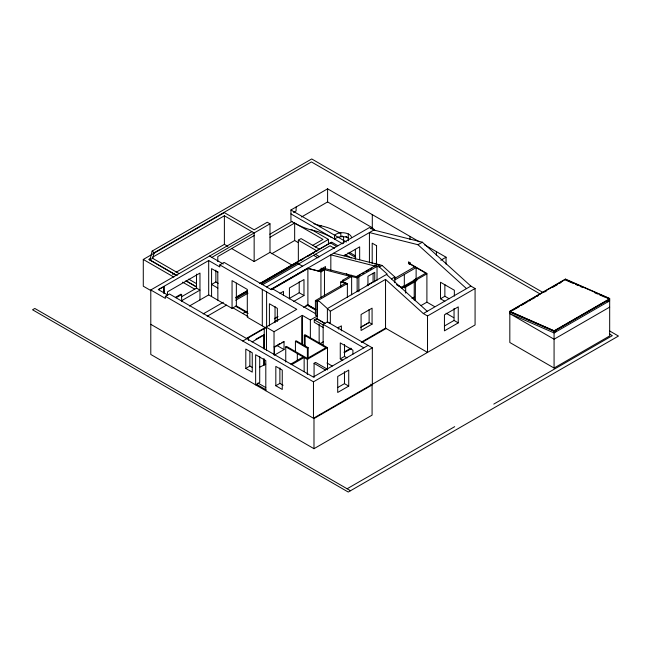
<?xml version="1.0" encoding="UTF-8"?>
<svg xmlns="http://www.w3.org/2000/svg" width="651" height="651" viewBox="0 0 651 651"><rect width="100%" height="100%" fill="white"/><g stroke="black" fill="none" stroke-linecap="round" stroke-linejoin="round"><path stroke-width="0.98" d="M163.897 293.251L163.897 286.391L164.231 293.446M419.358 241.806L327.591 188.823L290.94 209.988L290.94 221.12A99.847 57.646 60 0 0 313.294 230.43A99.847 57.646 60 0 1 331.872 237.566L331.872 237.525M296.115 207.002L296.115 210.916L293.528 212.405M301.494 216.995L327.591 201.924L327.591 188.823M340.823 232.814L340.823 236.744L342.206 235.922M372.299 214.635L372.299 227.736L375.147 230.592M436.414 255.591L436.414 251.652M446.057 264.119L446.057 257.218L424.468 244.76M177.17 275.625L149.942 259.904L152.139 251.083L311.715 158.958L542.861 292.413M149.942 259.904L152.668 258.333L154.181 252.718L311.422 161.936L540.175 294M509.823 311.3L565.426 279.076L609.678 298.467L609.678 335.94L554.074 368.035L509.823 342.491L509.823 311.3L554.074 330.83L609.678 298.728L565.426 279.466L509.823 311.569L554.074 330.83M151.146 290.737L143.285 286.196L143.285 259.456L224.383 212.633L254.15 229.819L267.276 222.235L270.002 223.814L270.002 252.385L292.332 265.282M150.495 258.439L148.737 259.456L176.226 275.332M152.253 257.422L224.383 215.782L254.15 232.96L254.15 261.539L270.002 252.385M172.482 274.323L174.248 273.306M176.006 272.289L224.383 244.353L227.891 246.379M370.72 384.228L372.079 385.01L372.079 415.151L313.985 448.694L150.788 354.469L150.788 289.964L251.88 231.65M211.925 257.34L270.002 223.814M167.746 295.041L158.331 289.605L208.686 260.538L219.81 266.959L219.81 264.9L224.107 262.418L271.369 289.711L307.89 268.627L307.89 305.05L315.719 309.575M164.231 286.595L158.331 289.605M254.15 235.581L217.784 256.584L217.784 261.572M269.848 234.214L292.096 221.364M150.788 289.964L165.37 298.386L165.37 296.327L169.455 293.975L246.395 338.422L296.775 309.331L219.81 264.9M270.002 237.265L294.659 223.033L323.002 239.397L312.48 245.476M175.388 297.393L180.945 294.187L181.629 294.577L181.629 301.47M176.071 297.784L181.629 294.577M181.588 296.726L196.504 288.108L199.971 290.11L181.531 300.754M218.231 283.331L215.872 281.973L211.575 284.446L217.873 288.084M271.76 253.727L294.659 240.512L298.093 242.498M319.649 226.76L321.236 225.84A99.847 57.646 60 0 1 339.814 232.985L339.814 232.985M298.345 261.857L298.345 240.178L301.071 238.6L319.649 249.333M189.433 306.019L208.686 294.903L232.057 308.395L236.354 305.921L247.364 312.277M315.239 247.022L328.454 239.397L328.454 244.141M203.136 313.92L223.317 302.267M235.987 297.287L247.437 290.68M259.765 283.559L330.326 242.823L336.461 246.371M235.841 297.499L247.274 290.899M260.465 283.283L331.693 242.164L337.845 245.712M237.062 297.247L238.819 296.229M244.979 292.673L246.737 291.656M260.815 283.527L262.573 282.51M265.217 280.988L266.975 279.971M268.733 278.954L270.499 277.944M273.135 276.415L274.893 275.397M281.053 271.841L286.334 268.798M293.373 264.729L298.654 261.686M300.412 260.669L303.049 259.147M308.33 256.095L310.966 254.574M312.724 253.556L314.49 252.539M236.02 298.646L247.413 292.063M261.433 283.966L297.369 263.224L302.609 266.251M207.173 316.256L226.483 305.107M235.752 300.241L247.99 293.178M262.858 284.593L330.041 245.801L334.443 248.34M266.593 286.953L369.483 227.549L373.796 230.039L422.328 242.196L470.876 286.098L475.075 288.515L475.075 324.947L313.465 418.251L313.465 381.828L165.37 296.327M370.557 228.745L372.299 227.736L327.591 201.924M373.796 230.039L270.906 289.443L307.589 268.236L319.112 271.125L323.946 268.334L356.951 276.773M242.807 313.513L245.525 311.943M317.965 270.922L325.508 266.568L325.508 269.563M344.143 255.81L359.661 246.843L359.661 259.741M280.003 293.373L283.47 291.371L283.47 295.342M307.89 268.627L307.418 268.334L320.357 271.581L323.889 269.547L350.645 276.496M320.357 271.581L320.935 271.915L324.467 269.88L324.467 296.319M289.776 298.199L299.208 292.755L303.984 295.513L303.984 279.531L289.418 287.945L289.418 298.931M293.699 301.454L303.984 295.513M274.405 318.542L277.896 316.532M274.364 318.892L277.822 316.899M342.703 280.255L343.419 280.671L342.703 280.255L351.402 275.227M340.685 287.058L340.685 282.013L343.419 280.435M356.496 276.512L377.629 264.314L379.753 264.843L357.147 277.896L351.63 276.512L341.856 282.152L347.374 283.527L347.374 297.247M274.519 321.627L278.018 319.608M374.821 264.054L376.571 263.045M242.79 341.026L266.479 327.347L274.03 331.709L302.333 315.369L310.364 320.007L317.102 316.109L317.102 301.006L347.374 283.527M345.673 283.104L347.374 284.088L345.673 283.112L315.401 300.583L315.401 315.133L317.102 316.109M303.716 307.467L307.89 305.05M357.83 276.268L360.459 274.746M362.208 273.737L363.966 272.72M365.716 271.711L368.344 270.189M370.102 269.18L371.851 268.171M377.027 280.247L377.027 266.414L379.37 267L382.088 265.429L394.84 276.96L394.84 282.778M369.426 262.923L369.426 232.562L417.958 244.719L422.328 242.196M255.949 339.195L262.06 335.664M252.043 341.97L264.257 334.923M367.131 285.284L373.088 281.842L373.088 273.29M323.588 327.705L314.278 322.326L314.278 319.836L316.435 318.599L324.898 323.482M324.841 323.287L317.224 318.892L316.435 319.348L316.435 318.599M323.14 345.6L323.14 324.353L327.38 321.903L330.342 323.604L330.342 311.251L385.538 279.385L423.321 313.554L427.52 315.971L475.075 288.515M391.438 278.921L394.84 276.96M274.03 346.959L275.764 345.958M277.505 344.957L280.109 343.451M281.842 342.45L284.039 341.71L284.039 349.579L274.486 355.096L274.486 347.227L284.039 341.71M394.53 278.482L414.728 266.82M395.067 279.784L416.127 267.626L416.127 279.767M245.801 368.401L252.246 372.128L252.246 352.769L245.801 349.05L245.801 368.401L249.862 366.057L252.279 367.457M304.326 346.348L304.326 335.216L305.116 334.76L327.51 347.683L327.51 369.947M285.748 362.037L285.748 346.861L286.546 346.397L307.345 358.408L325.915 347.683L304.326 335.216M295.432 351.385L295.432 341.262L296.229 340.807L308.175 347.707L308.175 358.839M440.841 260.237L446.057 257.218M259.44 367.31L265.738 364.202M401.341 287.303L404.54 285.455L405.719 286.131M414.215 300.103L414.215 279.873L425.77 273.192M414.484 280.028L404.816 285.61L404.816 286.53M401.398 288.564L405.671 286.098L405.671 293.113M404.417 286.888L404.417 287.807L404.361 286.855L416.811 279.735L415.631 279.051M404.361 287.775L416.811 280.654L416.754 279.702L426.901 273.843L410.024 264.103M337.91 327.884L341.384 325.874L341.384 330.838M295.432 341.262L307.386 348.163L308.175 347.707M319.861 343.769L323.36 341.751M290.81 364.064L303.179 356.919M291.778 364.617L304.147 357.48L304.147 371.64M360.67 327.323L369.117 322.44L372.071 324.141L372.071 308.159L361.085 314.498L361.085 330.488L372.071 324.141M361.46 326.924L369.296 322.4M411.912 298.386L414.443 296.929M285.748 346.861L307.345 359.328L327.51 347.683M314.075 377.466L314.075 363.299L315.605 362.42L327.087 369.044M275.821 385.742L282.257 389.453L282.257 370.102L275.821 366.383L275.821 385.742L279.881 383.39L283.104 385.254M421.116 305.506L426.901 302.17L434.429 306.523M343.98 352.15L350.905 348.155M361.297 342.157L385.538 328.161L427.52 352.403L427.52 315.971M344.249 352.687L351.288 348.627M361.85 342.532L386.482 328.307M454.349 296.075L454.349 290.24L440.499 282.249L440.499 298.785L444.869 296.262L449.198 298.76M352.915 354.185L352.915 350.189L340.27 342.898L340.27 358.88L344.525 356.423L347.056 357.879M368.075 345.38L313.269 377.027L246.851 338.683M423.321 313.554L470.876 286.098M313.465 381.828L372.331 347.837L372.331 384.269M337.69 387.557L344.469 383.642L348.724 386.1L348.724 370.118L337.706 376.473L337.706 392.463L348.724 386.1M444.56 325.923L454.048 320.447L458.247 322.863L458.247 306.881L444.438 314.856L444.438 330.838L458.247 322.863M150.788 324.336L313.985 418.552L372.079 385.01M513.265 310.104L519.352 306.588M521.093 305.579L527.188 302.064M528.921 301.063L530.663 300.054M532.404 299.053L535.016 297.548M536.758 296.539L538.491 295.538M544.586 292.022L546.319 291.013M552.414 287.498L557.63 284.487M559.372 283.486L561.113 282.477M555.816 330.195L606.276 301.063L607.977 301.804L607.977 300.233M609.678 300.819L554.074 332.921L509.823 313.66L554.074 339.212L609.678 307.109M347.121 488.771L454.699 426.657M493.792 404.092L612.322 335.656L609.686 334.134M333.556 253.272L382.088 265.429M317.102 301.006L315.401 300.583L317.102 301.568L315.523 300.51M340.685 282.013L345.478 283.218M351.532 237.639A9.22 5.322 0 0 0 348.269 233.912C343.883 232.073 338.398 232.179 334.524 235.149L334.524 239.063C338.39 236.077 343.883 236.012 348.269 237.843L345.925 236.492M573.718 283.6L565.426 279.987L565.426 279.076M575.565 284.406L578.332 285.61M580.179 286.407L582.938 287.612M594.924 292.828L597.691 294.032M599.538 294.838L605.072 297.247M606.911 298.044L609.678 299.248L554.074 331.351L509.823 312.089M609.662 330.977L618.45 336.046L348.252 492.042L32.55 309.778L34.82 308.468L350.523 490.732M410.024 263.704L426.901 273.444L426.901 302.17M376.457 245.614L372.201 243.157L372.201 263.614M414.215 279.873L415.395 280.548L415.338 300.729M414.248 280.166L415.151 280.687M290.94 209.988L346.397 242.001M440.499 298.785L444.828 301.283M290.94 213.894L342.719 243.808M375.358 266.145L330.83 254.842L330.83 270.019M311.121 229.388L328.454 239.397M349.27 252.311L355.422 255.859M347.862 252.946L355.755 257.503M344.997 254.435L351.149 257.991M396.467 284.487L402.464 287.945M446.065 313.237L453.731 317.664M397.094 285.032L402.31 288.043M298.345 240.178L317.127 251.017M315.369 254.272L319.706 256.779M346.251 273.729L348.684 275.137M313.57 255.314L317.908 257.82M323.889 269.547L324.467 269.88M231.39 248.397L254.15 261.539M307.589 304.684L315.816 309.437M306.833 304.977L315.556 310.014M305.889 305.669L306.352 305.937M272.712 288.938L314.978 313.343M372.331 347.837L327.38 321.903L327.396 308.59L319.56 301.519L317.224 300.933L317.224 318.892M209.516 256.055L223.244 263.98M323.14 324.353L363.819 347.837M314.278 319.836L323.588 325.215M217.873 272.264L211.575 268.627L211.575 296.571M340.27 358.88L342.8 360.337M152.668 258.333L179.017 273.55M188.684 279.124L196.586 283.69M235.516 306.165L248.137 313.457M185.958 280.695L196.496 286.782M232.505 307.573L248.031 316.532M186.316 281.151L196.732 287.164M326.965 362.989L332.23 366.033M265.746 327.852L247.299 317.2L247.299 289.418L232.057 280.622L232.057 308.395M143.285 259.456L173.85 277.098M182.581 282.143L194.812 289.199M276.87 345.445L284.039 349.579M257.926 383.04L265.811 387.597M256.584 384.334L265.893 389.705M314.075 363.299L325.435 370.004M152.139 251.083L154.181 252.718M330.342 311.251L327.38 308.59L387.182 274.071L379.37 267M417.958 244.719L466.507 288.613M386.499 274.462L427.235 311.292M555.783 330.366L555.783 331.937M554.074 330.562L554.074 368.035M454.048 308.452L454.048 320.447M444.869 284.593L444.869 296.262M409.975 236.386L409.975 239.397M404.328 274.437L404.328 286.578M385.538 279.385L385.538 328.161M376.571 245.508L376.457 265.103M374.756 281.859L374.756 272.346L367.945 276.276L367.945 285.789M369.117 309.453L369.117 322.44M358.847 276.911L358.847 291.729M357.147 277.896L357.147 291.721M355.356 249.317L355.356 259.236M351.63 276.512L351.63 294.773M348.269 233.912L348.269 240.846M344.525 344.436L344.525 356.423M344.469 371.656L344.469 383.642M343.59 236.98L343.59 243.401M338.43 327.144L338.43 329.129M321.195 268.074L321.195 270.067M320.935 271.915L320.935 297.336M319.153 324.231L319.153 343.313M313.985 418.552L313.985 448.694M310.364 320.007L310.364 338.219M307.386 348.163L307.386 358.286M307.345 359.328L307.345 374.504M305.116 335.672L305.116 346.804M302.333 315.369L302.333 344.713M301.877 317.167L301.877 344.46M299.208 281.769L299.208 292.755M297.328 353.542L297.328 360.621M294.659 223.033L294.659 240.512M279.881 367.913L279.881 383.39M277.367 321.456L277.367 308.354L269.408 303.757L269.408 325.923M275.039 306.548L275.039 322.676M274.03 331.709L274.03 354.982M266.609 291.925L266.609 327.339M266.479 327.347L266.479 350.62M265.803 390.738L265.803 360.597L255.648 354.738L255.648 384.871L259.708 382.528L259.708 356.414M264.257 328.633L264.257 348.985M264.257 359.026L264.257 365.056M263.801 334.663L263.801 348.724M263.801 358.766L263.801 364.796M262.304 289.435L262.304 325.858M249.862 351.548L249.862 366.057M248.552 337.698L248.552 340.392M236.354 283.104L236.354 305.921M224.383 215.782L224.383 244.353M217.784 271.557L217.873 300.209M215.872 270.1L215.872 281.973M208.686 260.538L208.686 294.903M199.971 299.94L199.971 273.078L167.494 291.827L167.494 294.83M196.504 274.087L196.504 288.108M321.236 225.84A99.847 57.646 60 0 1 313.912 223.732M410.024 262.744L408.486 261.865L408.486 263.631L410.024 264.518L410.024 262.744"/></g></svg>
